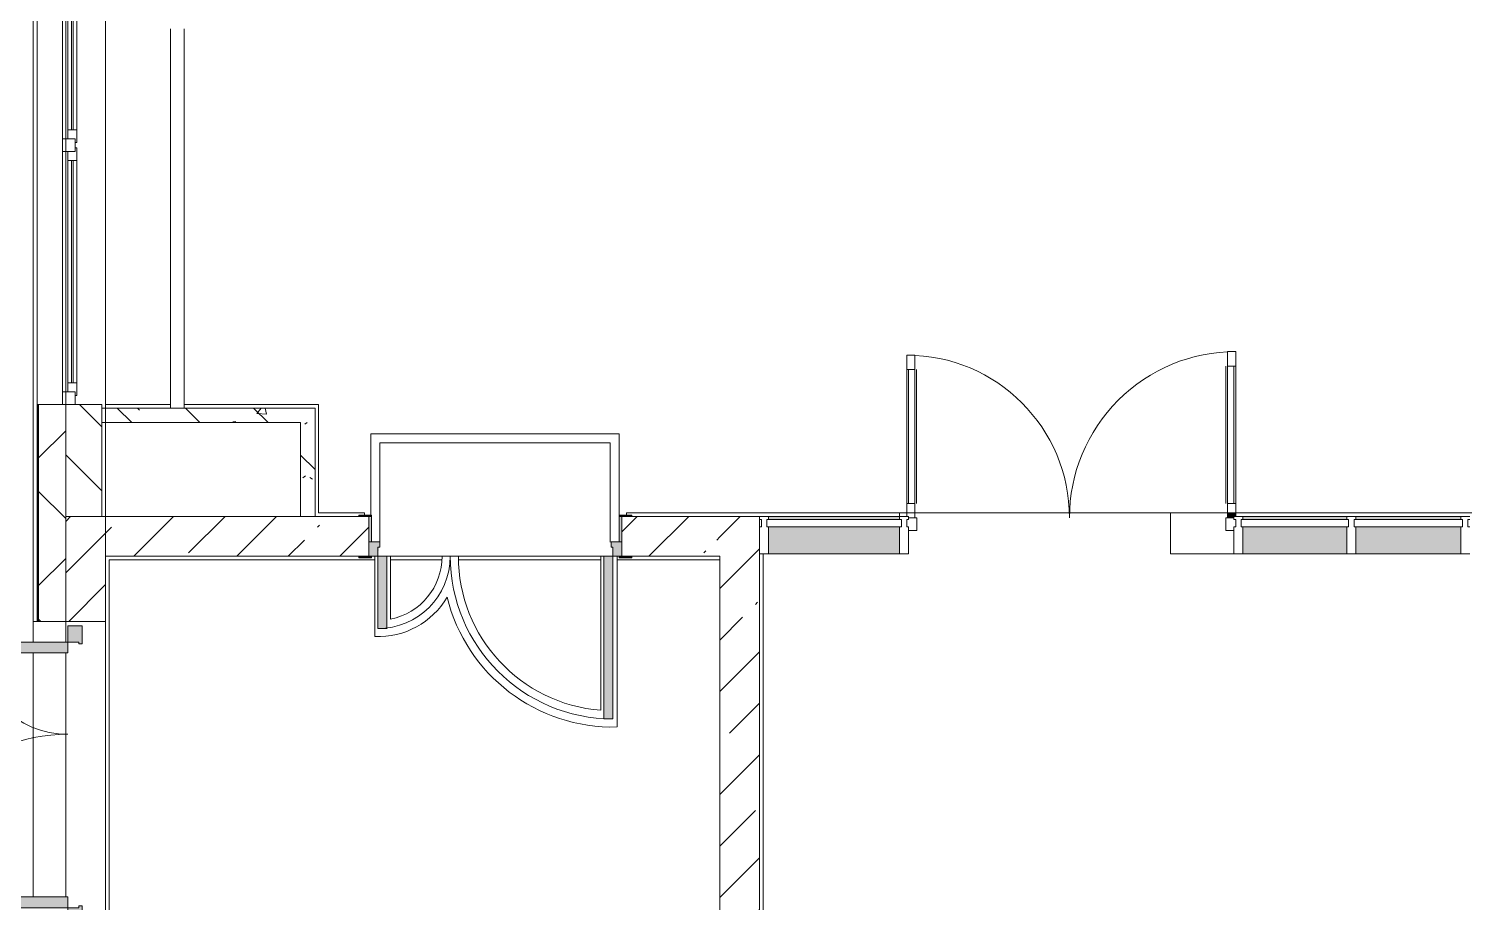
# Model space of a CAD drawing. Header units: millimetres. Extents: x 35840 to 252964, y -8553 to 29000.
# Drawn here: x 125640 to 133584, y 5765 to 10600 of the extents above; entities that cross this region are included whole.
import ezdxf

# ---------------------------------------------------------------- set-up
doc = ezdxf.new("R2010")
doc.units = ezdxf.units.MM
for name, color, linetype, lineweight, true_color in [('A-DETL-GENF-3', 7, 'Continuous', 5, 0xaaaaaa), ('A-DETL-GENF-4', 7, 'Continuous', 5, 0xe2e2e2), ('A-DOOR-4', 7, 'Continuous', 5, 0xaaaaaa), ('A-DOOR-5', 7, 'Continuous', 5, 0xe2e2e2), ('A-DOOR-FRAM-3', 7, 'Continuous', 5, 0xe2e2e2), ('A-DOOR-FRAM-4', 7, 'Continuous', 5, 0xaaaaaa), ('A-FLOR-1', 7, 'Continuous', 5, 0xaaaaaa), ('A-GLAZ-CWMG-4', 7, 'Continuous', 5, 0x383e42), ('I-WALL-5', 7, 'Continuous', 5, 0x787878)]:
    doc.layers.add(name, color=color, linetype=linetype, lineweight=lineweight, true_color=true_color)
for name, color, linetype, lineweight in [('A-GLAZ-2', 7, 'Continuous', 5), ('A-GLAZ-CURT-3', 7, 'Continuous', 5), ('A-GLAZ-CWMG-3', 7, 'Continuous', 5), ('A-WALL', 7, 'Continuous', 9), ('A-WALL-3', 7, 'Continuous', 5), ('I-WALL-4', 7, 'Continuous', 5), ('Оси', 7, 'Continuous', 9)]:
    doc.layers.add(name, color=color, linetype=linetype, lineweight=lineweight)
pattern_1 = [(45, (125954.28, 0), (-285.123, 285.123), []), (45, (126239.4, 0), (-285.123, 285.123), [504.031, -100.806, 16.764, -84.042])]
pattern_2 = [(135, (125954.3, 0), (-377.17, -377.17), [533.4, -88.9, 17.78, -88.9]), (135, (125954.3, 376.94), (-377.17, -377.17), []), (50, (125954.3, 0), (637.645, -55.787), [66.675, -733.425]), (355, (125954.3, 0), (-123.35, 668.7), [53.34, -586.74]), (100.451, (126007.4, -4.65), (514.3, 612.91), [56.665, -623.315]), (46.184, (125954.3, 177.8), (948.78, -147.15), [100.01, -1100.14]), (96.636, (126033.3, 165.5), (830.91, 866), [85, -934.97]), (351.184, (125954.3, 177.8), (830.92, 865.99), [80.01, -880.11]), (21, (126043.2, 133.35), (530.65, -357.928), [66.675, -733.425]), (326, (126043.2, 133.35), (216.31, 644.66), [53.34, -586.74]), (71.451, (126087.4, 103.5), (746.96, 286.724), [56.665, -623.315]), (37.5, (125954.28, 0), (10.8105, 295.9426), [16.764, -562.864, 16.764, -578.866, -588.962]), (37.5, (125954.28, 0), (10.8105, 295.9426), [-1175.258, 16.764, -572.198]), (7.5, (125954.28, 0), (233.869, 350.632), [16.764, -322.834, 16.764, -549.529, -224.472]), (7.5, (125954.28, 0), (233.869, 350.632), [-905.89, 16.764, -207.708]), (327.5, (125756.03, 0), (474.568, -20.051), [16.764, -205.486, 16.764, -676.656, -920.115]), (327.5, (125756.03, 0), (474.568, -20.051), [-915.67, 16.764, -903.35]), (317.5, (125667.13, 0), (518.452, 88.993), [16.764, -272.16, 16.764, -443.738, -653.415]), (317.5, (125667.13, 0), (518.452, 88.993), [-749.427, 16.764, -636.65])]

# ---------------------------------------------------------------- blocks, each defined once
blk = doc.blocks.new('120_Окно_СКБ_2Ст - 120_Окно_СКБ_2Ст 2300х2500 _мал створка справа_-22272277-1_3_2_птичка')
at = {"layer": 'A-GLAZ-2'}
for p, q in [((-1150, -127), (-1150, -57)), ((-1150, -57), (-1080, -57)), ((1150, -57), (-1150, -57)), ((-1080, -57), (-1080, -127)), ((250, -127), (250, -57)), ((250, -57), (320, -57)), ((320, -57), (320, -127)), ((1080, -127), (1080, -57)), ((1080, -57), (1150, -57)), ((1150, -57), (1150, -127)), ((-1080, -127), (-1150, -127)), ((-1150, -127), (-1100, -127)), ((-1080, -127), (-1100, -127)), ((-1100, -127), (-1100, -137)), ((-1100, -137), (270, -137)), ((270, -137), (-1100, -137)), ((250, -87), (-1080, -87)), ((-1080, -87), (-1080, -127)), ((-1030, -137), (-1030, -87)), ((-1030, -107), (200, -107)), ((200, -117), (-1030, -117)), ((200, -137), (200, -87)), ((250, -127), (250, -87)), ((320, -127), (250, -127)), ((270, -127), (250, -127)), ((270, -127), (300, -127)), ((270, -137), (270, -127)), ((320, -127), (300, -127)), ((300, -127), (300, -137)), ((300, -137), (1100, -137)), ((1100, -137), (300, -137)), ((1080, -87), (320, -87)), ((320, -87), (320, -127)), ((370, -137), (370, -87)), ((370, -107), (1030, -107)), ((1030, -117), (370, -117)), ((1030, -137), (1030, -87)), ((1080, -127), (1080, -87)), ((1150, -127), (1080, -127)), ((1100, -127), (1080, -127)), ((1100, -127), (1150, -127)), ((1100, -137), (1100, -127))]:
    blk.add_line(p, q, dxfattribs=at)
blk = doc.blocks.new('110_Дверь_СКБ_2Ст - Д-1 Лестничная клетка EIS60-24280000-1_3_2_птичка')
at = {"layer": 'A-DOOR-5'}
for points in [[(-587.5, 1010), (-637.5, 1010), (-637.5, 110), (-587.5, 110), (-587.5, 979.5)], [(662.5, 510), (612.5, 510), (612.5, 110), (662.5, 110), (662.5, 246.9)], [(697.5, 30), (702.2, -110), (712.5, -110), (712.5, 30), (702, 30)]]:
    blk.add_hatch(color=256, dxfattribs=at).paths.add_polyline_path(points)
h = blk.add_hatch(color=256, dxfattribs=at)
h.paths.add_polyline_path([(-660.8, 110), (-687.5, 105.9), (-683.4, 30), (-627.5, 31.7), (-627.5, 60), (-637.5, 60), (-637.5, 110)])
h.paths.add_polyline_path([(712.5, 110), (662.5, 109.3), (657.3, 60), (652.5, 60), (652.5, 30), (712.5, 31.7), (712.5, 109.3)])
at = {"layer": 'A-DOOR-FRAM-3'}
for points in [[(-672.5, 118), (-742.5, 118), (-742.5, 110), (-672.5, 110), (-672.5, 116.1)], [(767.5, 118), (697.5, 118), (697.5, 110), (767.5, 110)], [(-672.5, 30), (-687.5, 30), (-687.5, -110), (-672.5, -110), (-672.5, 24.8)], [(-742.5, -110), (-742.5, -118), (-672.5, -118), (-673.1, -110), (-712.5, -110)], [(702.2, -110), (697.5, -110), (702.2, -118), (767.5, -118), (767.5, -110), (712.5, -110)]]:
    blk.add_hatch(color=256, dxfattribs=at).paths.add_polyline_path(points)
at = {"layer": 'A-DOOR-4'}
for p, q in [((-637.5, 1010), (-637.5, 110)), ((-587.5, 1010), (-637.5, 1010)), ((-587.5, 110), (-587.5, 1010)), ((662.5, 510), (612.5, 510)), ((612.5, 510), (612.5, 110)), ((662.5, 110), (662.5, 510)), ((-637.5, 110), (-587.5, 110)), ((612.5, 110), (662.5, 110))]:
    blk.add_line(p, q, dxfattribs=at)
for centre, radius, start, end in [((-637.5, 110), 900, 0, 90), ((662.5, 110), 400, 90, 180)]:
    blk.add_arc(centre, radius, start, end, dxfattribs=at)
at = {"layer": 'A-DOOR-FRAM-4'}
for p, q in [((-672.5, 118), (-742.5, 118)), ((-742.5, 118), (-742.5, 110)), ((-742.5, 110), (-672.5, 110)), ((-637.5, 110), (-687.5, 110)), ((-687.5, 110), (-687.5, 30)), ((-672.5, 110), (-672.5, 118)), ((-637.5, 60), (-637.5, 110)), ((662.5, 110), (662.5, 60)), ((712.5, 110), (662.5, 110)), ((767.5, 118), (697.5, 118)), ((697.5, 118), (697.5, 110)), ((697.5, 110), (767.5, 110)), ((712.5, 30), (712.5, 110)), ((767.5, 110), (767.5, 118)), ((-687.5, 30), (-627.5, 30)), ((-672.5, 30), (-687.5, 30)), ((-687.5, 30), (-687.5, -110)), ((-672.5, -110), (-672.5, 30)), ((-627.5, 60), (-637.5, 60)), ((-627.5, 30), (-627.5, 60)), ((662.5, 60), (652.5, 60)), ((652.5, 60), (652.5, 30)), ((652.5, 30), (712.5, 30)), ((712.5, 30), (697.5, 30)), ((697.5, 30), (697.5, -110)), ((712.5, -110), (712.5, 30)), ((-672.5, -110), (-742.5, -110)), ((-742.5, -110), (-742.5, -118)), ((-742.5, -118), (-672.5, -118)), ((-687.5, -110), (-672.5, -110)), ((-672.5, -118), (-672.5, -110)), ((697.5, -110), (712.5, -110)), ((767.5, -110), (697.5, -110)), ((697.5, -110), (697.5, -118)), ((697.5, -118), (767.5, -118)), ((767.5, -118), (767.5, -110))]:
    blk.add_line(p, q, dxfattribs=at)
blk = doc.blocks.new('110_Дверь_СКБ_2Ст_Наружная - ДН-1_л__ Двухстворчатая 1350 х3200 _ЛК_ в свету с верхним остеклением 2-22796854-1_3_2_птичка')
at = {"layer": 'A-DOOR-5'}
for points in [[(-715.5, 101), (-715.5, -91), (-655.5, -91), (-655.5, 869), (-715.5, 869)], [(694.5, -79), (694.5, -91), (754.5, -91), (754.5, 419), (694.5, 419), (694.5, -12.6)]]:
    blk.add_hatch(color=256, dxfattribs=at).paths.add_polyline_path(points)
h = blk.add_hatch(color=256, dxfattribs=at)
h.paths.add_polyline_path([(-805.5, -171), (-705.5, -171), (-705.5, -151), (-715.5, -151), (-715.5, -91), (-805.5, -91)])
h.paths.add_polyline_path([(744.5, -171), (844.5, -171), (844.5, -91), (754.5, -91), (754.5, -151), (744.5, -151)])
at = {"layer": 'A-DOOR-4'}
for p, q in [((-715.5, 869), (-715.5, -91)), ((-655.5, 869), (-715.5, 869)), ((-655.5, -91), (-655.5, 869)), ((754.5, 419), (694.5, 419)), ((694.5, 419), (694.5, -91)), ((754.5, -91), (754.5, 419)), ((-715.5, -91), (-655.5, -91)), ((694.5, -91), (754.5, -91))]:
    blk.add_line(p, q, dxfattribs=at)
for centre, radius, start, end in [((-715.5, -91), 960, 0, 90), ((754.5, -91), 510, 90, 180)]:
    blk.add_arc(centre, radius, start, end, dxfattribs=at)
at = {"layer": 'A-DOOR-FRAM-4'}
for p, q in [((-715.5, -91), (-805.5, -91)), ((-805.5, -91), (-805.5, -171)), ((-715.5, -151), (-715.5, -91)), ((-705.5, -151), (-715.5, -151)), ((-705.5, -171), (-705.5, -151)), ((754.5, -151), (744.5, -151)), ((744.5, -151), (744.5, -171)), ((754.5, -91), (754.5, -151)), ((844.5, -91), (754.5, -91)), ((844.5, -171), (844.5, -91)), ((-805.5, -171), (-705.5, -171)), ((744.5, -171), (844.5, -171))]:
    blk.add_line(p, q, dxfattribs=at)
blk = doc.blocks.new('Системная панель - Стекло - 40мм-31924845-1_3_2_птичка')
at = {"layer": 'A-GLAZ-CURT-3'}
for p, q in [((300, 40), (-300, 40)), ((-300, 40), (-300, 0)), ((-300, 0), (300, 0)), ((300, 0), (300, 40))]:
    blk.add_line(p, q, dxfattribs=at)
blk = doc.blocks.new('Прямоугольный импост - Импост структурный с накладкой - 190мм-31923628-1_3_2_птичка')
at = {"layer": 'A-GLAZ-CWMG-4'}
for points in [[(7030, 7883), (7610, 7883), (7610, 7900), (7030, 7900)], [(7610, 7693), (7610, 7843), (7030, 7843), (7030, 7693), (7312.8, 7693)]]:
    blk.add_hatch(color=256, dxfattribs=at).paths.add_polyline_path(points)
at = {"layer": 'A-GLAZ-CWMG-3'}
for p, q in [((7030, 7900), (7610, 7900)), ((7030, 7693), (7610, 7693))]:
    blk.add_line(p, q, dxfattribs=at)
blk = doc.blocks.new('Прямоугольный импост - Импост структурный с накладкой - 190мм-31924846-1_3_2_птичка')
at = {"layer": 'A-GLAZ-CWMG-3'}
for p, q in [((-50, 0), (-50, 17)), ((-50, 17), (0, 17)), ((-40, 0), (-50, 0)), ((-40, -40), (-40, 0)), ((0, 0), (-10, 0)), ((-10, 0), (-10, -40)), ((0, 17), (0, 0)), ((-50, -190), (-50, -40)), ((-50, -40), (-40, -40)), ((-10, -40), (0, -40)), ((0, -40), (0, -190)), ((0, -190), (-50, -190))]:
    blk.add_line(p, q, dxfattribs=at)
blk = doc.blocks.new('Прямоугольный импост - Импост структурный с накладкой - 190мм-31924841-1_3_2_птичка')
at = {"layer": 'A-GLAZ-CWMG-3'}
for p, q in [((-25, 0), (-25, 17)), ((-25, 17), (25, 17)), ((-15, 0), (-25, 0)), ((-15, -40), (-15, 0)), ((25, 0), (15, 0)), ((15, 0), (15, -40)), ((25, 17), (25, 0)), ((-25, -190), (-25, -40)), ((-25, -40), (-15, -40)), ((15, -40), (25, -40)), ((25, -40), (25, -190)), ((25, -190), (-25, -190))]:
    blk.add_line(p, q, dxfattribs=at)
blk = doc.blocks.new('Прямоугольный импост - Импост структурный с накладкой - 190мм-32633541-1_3_2_птичка')
at = {"layer": 'A-GLAZ-CWMG-3'}
for p, q in [((0, 17), (-50, 17)), ((-50, 17), (-50, 0)), ((-50, 0), (-40, 0)), ((-40, 0), (-40, -40)), ((-10, -40), (-10, 0)), ((-10, 0), (0, 0)), ((-40, -40), (-50, -40)), ((-50, -40), (-50, -190)), ((0, -40), (-10, -40)), ((-50, -190), (0, -190))]:
    blk.add_line(p, q, dxfattribs=at)
blk = doc.blocks.new('Системная панель - Стекло - 40мм-31924851-1_3_2_птичка')
at = {"layer": 'A-GLAZ-CURT-3'}
for p, q in [((297.5, 40), (-297.5, 40)), ((-297.5, 40), (-297.5, 0)), ((-297.5, 0), (297.5, 0)), ((297.5, 0), (297.5, 40))]:
    blk.add_line(p, q, dxfattribs=at)
blk = doc.blocks.new('Дверь_Витражная_остекление_ - ДВН_CОШ в витраже В-6-31924853-1_3_2_птичка')
at = {"layer": 'A-DETL-GENF-4'}
blk.add_hatch(color=256, dxfattribs=at).paths.add_polyline_path([(-900, -10), (-900, -17), (-910, -17), (-910, -37), (-865, -37), (-865, -10)])
at = {"layer": 'A-DETL-GENF-3'}
for p, q in [((-900, 60), (-855, 60)), ((-855, 60), (-855, -10)), ((900, 60), (855, 60)), ((855, 60), (855, -10)), ((-910, -930), (-910, -17)), ((-910, -17), (-910, -930)), ((-865, -10), (-900, -10)), ((-865, -10), (-900, -10)), ((-855, -10), (-900, -10)), ((-865, -930), (-865, -10)), ((-865, -930), (-865, -10)), ((855, -10), (900, -10)), ((865, -10), (900, -10)), ((865, -910), (865, -10)), ((865, -10), (865, -910)), ((900, -10), (865, -10)), ((910, -910), (910, -17)), ((910, -910), (910, -17)), ((-910, -90), (-865, -90)), ((-900, -850), (-900, -90)), ((-856, -850), (-856, -90)), ((856, -830), (856, -90)), ((910, -90), (865, -90)), ((900, -830), (900, -90)), ((-910, -850), (-865, -850)), ((910, -830), (865, -830)), ((-910, -930), (-865, -930)), ((-910, -930), (-865, -930)), ((910, -910), (865, -910)), ((865, -910), (910, -910))]:
    blk.add_line(p, q, dxfattribs=at)
at = {"layer": 'A-DOOR-4'}
for p, q in [((-910, -930), (-910, -17)), ((910, -910), (910, -17))]:
    blk.add_line(p, q, dxfattribs=at)
for centre, radius, start, end in [((-910, -10), 920, 270, 0), ((910, -10), 900, 180, 270)]:
    blk.add_arc(centre, radius, start, end, dxfattribs=at)
blk = doc.blocks.new('Системная панель - Стекло - 40мм-31924990-1_3_2_птичка')
at = {"layer": 'A-GLAZ-CURT-3'}
h = blk.add_hatch(dxfattribs=at)
h.set_pattern_fill('FP_195', color=256, style=0, pattern_type=2)
h.set_pattern_definition([(225, (4642.5, 7383), (1414.2, -1414.2), [1000, -3000]), (225, (5642.5, 7883), (1414.2, -1414.2), [3000, -1000]), (225, (3642.5, 8383), (1414.2, -1414.2), [1000, -3000])])
h.paths.add_polyline_path([(-362.5, 40), (-372.5, 40), (-372.5, 0), (372.5, 0), (372.5, 40), (331.6, 40)])
for p, q in [((372.5, 40), (-372.5, 40)), ((-372.5, 40), (-372.5, 0)), ((-372.5, 0), (372.5, 0)), ((372.5, 0), (372.5, 40))]:
    blk.add_line(p, q, dxfattribs=at)
blk = doc.blocks.new('Прямоугольный импост - Импост структурный с накладкой - 190мм-23800918-1_3_2_птичка')
at = {"layer": 'A-GLAZ-CWMG-4'}
for points in [[(3812.3, 7883), (4505, 7883), (4505, 7900), (3780, 7900), (3780, 7883)], [(3805.6, 7693), (4505, 7693), (4505, 7843), (3780, 7843), (3780, 7693)]]:
    blk.add_hatch(color=256, dxfattribs=at).paths.add_polyline_path(points)
at = {"layer": 'A-GLAZ-CWMG-3'}
for p, q in [((3780, 7900), (4505, 7900)), ((3780, 7693), (4505, 7693))]:
    blk.add_line(p, q, dxfattribs=at)
blk = doc.blocks.new('Прямоугольный импост - Импост структурный с накладкой - 190мм-31923825-1_3_2_птичка')
at = {"layer": 'A-GLAZ-CWMG-4'}
for points in [[(6980, 7883), (6980, 7900), (6405, 7900), (6405, 7883)], [(6980, 7693), (6980, 7843), (6405, 7843), (6405, 7693)]]:
    blk.add_hatch(color=256, dxfattribs=at).paths.add_polyline_path(points)
at = {"layer": 'A-GLAZ-CWMG-3'}
for p, q in [((6405, 7900), (6980, 7900)), ((6405, 7693), (6980, 7693))]:
    blk.add_line(p, q, dxfattribs=at)
blk = doc.blocks.new('Прямоугольный импост - Импост структурный с накладкой - 190мм-31924844-1_3_2_птичка')
at = {"layer": 'A-GLAZ-CWMG-3'}
for p, q in [((-25, 0), (-25, 17)), ((-25, 17), (25, 17)), ((-15, 0), (-25, 0)), ((-15, -40), (-15, 0)), ((25, 0), (15, 0)), ((15, 0), (15, -40)), ((25, 17), (25, 0)), ((-25, -190), (-25, -40)), ((-25, -40), (-15, -40)), ((15, -40), (25, -40)), ((25, -40), (25, -190)), ((25, -190), (-25, -190))]:
    blk.add_line(p, q, dxfattribs=at)
blk = doc.blocks.new('Зашивка приборов отопления14 - Зашивка приборов отопления-33280456-1_3_2_птичка')
at = {"layer": 'A-WALL-3'}
for p, q in [((37471.9, 23439), (35371.9, 23439)), ((35371.9, 23079), (37471.9, 23079)), ((37471.9, 23079), (35371.9, 23079)), ((35371.9, 23004), (37471.9, 23004))]:
    blk.add_line(p, q, dxfattribs=at)

msp = doc.modelspace()

# ---------------------------------------------------------------- hatches: boundary and pattern name
at = {"layer": 'A-WALL-3'}
h = msp.add_hatch(dxfattribs=at)
h.set_pattern_fill('FP_107', color=256, style=0, pattern_type=2)
h.set_pattern_definition([(45, (125954.3, 0), (-353.553, 353.553), []), (135, (125954.3, 0), (-353.553, -353.553), [])])
h.paths.add_polyline_path([(125844.3, -100), (125844.3, 3670), (125694.3, 3670), (125694.3, -100)])
h.paths.add_polyline_path([(125816.3, 5220), (125844.3, 5220), (125844.3, 5620), (125694.3, 5620), (125694.3, 5220), (125736.3, 5220)])
h.paths.add_polyline_path([(125694.3, 7320), (125844.3, 7320), (125844.3, 8520), (125694.3, 8520), (125694.3, 7543.1)])
h.paths.add_polyline_path([(125754.9, 10820), (125844.3, 10820), (125844.3, 12220), (125694.3, 12220), (125694.3, 10820)])
h.paths.add_polyline_path([(125844.3, 13120), (125843.7, 15350), (125694.3, 15350), (125694.3, 13120), (125800, 13120)])
h = msp.add_hatch(dxfattribs=at)
h.set_pattern_fill('FP_99', color=256, style=0, pattern_type=2)
h.set_pattern_definition([(135, (125954.28, 0), (-176.7767, -176.7767), [])])
h.paths.add_polyline_path([(126044.3, 7900), (126044.3, 8520), (125844.3, 8520), (125844.3, 7900)])
h.paths.add_polyline_path([(126044.3, 10820), (126044.3, 10900), (125844.3, 10900), (125844.3, 10820)])
h.paths.add_polyline_path([(125844.3, 11400), (126044.3, 11400), (126044.3, 12220), (125844.3, 12220), (125844.3, 12142.1)])
h.paths.add_polyline_path([(125953.6, 13120), (126044.3, 13120), (126044.3, 14700), (125844.3, 14700), (125844.3, 13120), (125940.8, 13120)])
at = {"layer": 'I-WALL-4'}
h = msp.add_hatch(dxfattribs=at)
h.set_pattern_fill('FP_100', color=256, style=0, pattern_type=2)
h.set_pattern_definition(pattern_1)
h.paths.add_polyline_path([(125844.3, -100), (126064.3, -100), (126064.3, 3670), (125844.3, 3670), (125844.3, 1794.3)])
h.paths.add_polyline_path([(125844.3, 5220), (126064.3, 5220), (126064.3, 5620), (125844.3, 5620), (125844.3, 5400)])
h.paths.add_polyline_path([(125844.3, 7320), (126064.3, 7320), (126064.3, 7900), (125844.3, 7900), (125844.3, 7543.1)])
h = msp.add_hatch(dxfattribs=at)
h.set_pattern_fill('FP_100', color=256, style=0, pattern_type=2)
h.set_pattern_definition(pattern_1)
h.paths.add_polyline_path([(126760.7, 7680), (127522.5, 7680), (127522.5, 7900), (126064.3, 7900), (126064.3, 7680), (126499.3, 7680)])
h.paths.add_polyline_path([(128947.5, 7680), (129464.3, 7680), (129464.3, 7900), (128922.5, 7900), (128922.5, 7680)])
h = msp.add_hatch(dxfattribs=at)
h.set_pattern_fill('FP_100', color=256, style=0, pattern_type=2)
h.set_pattern_definition(pattern_1)
h.paths.add_polyline_path([(129684.3, 120), (129684.3, 7900), (129464.3, 7900), (129464.3, 120), (129618, 120)])
at = {"layer": 'I-WALL-5'}
h = msp.add_hatch(dxfattribs=at)
h.set_pattern_fill('FP_120', color=256, style=0, pattern_type=2)
h.set_pattern_definition(pattern_2)
h.paths.add_polyline_path([(126064.3, 8420), (127144.3, 8420), (127144.3, 8500), (126044.3, 8500), (126044.3, 8420)])
h = msp.add_hatch(dxfattribs=at)
h.set_pattern_fill('FP_120', color=256, style=0, pattern_type=2)
h.set_pattern_definition(pattern_2)
h.paths.add_polyline_path([(127224.3, 7900), (127224.3, 8500), (127144.3, 8500), (127144.3, 7900)])

# ---------------------------------------------------------------- linework, layer by layer
at = {"layer": 'A-FLOR-1'}
for p, q in [((126064.3, 10600), (126064.3, 8520)), ((126424.3, 8520), (126424.3, 10600)), ((126064.3, 8520), (126424.3, 8520)), ((126499.3, 8520), (127244.3, 8520)), ((127244.3, 8520), (127244.3, 7920)), ((127532.8, 8358.3), (127532.8, 7908)), ((128908.1, 8358.3), (127532.8, 8358.3)), ((128908.1, 7908), (128908.1, 8358.3)), ((127582.8, 7758.3), (127582.8, 8308.3)), ((127582.8, 8308.3), (128858.1, 8308.3)), ((128858.1, 8308.3), (128858.1, 7758.3)), ((127244.3, 7920), (127497.5, 7920)), ((127497.5, 7920), (127497.5, 7908)), ((128947.5, 7908), (128947.5, 7920)), ((128947.5, 7920), (141694.3, 7920)), ((130459.3, 7920), (130459.3, 7900)), ((131959.3, 7693), (131959.3, 7920)), ((127555.6, 7660), (126084.3, 7660)), ((126084.3, 7660), (126084.3, 5520)), ((127555.6, 7680), (127555.6, 7235.3)), ((127642.6, 7680.7), (127572.5, 7680.7)), ((127642.6, 7332), (127642.6, 7680.7)), ((127642.6, 7680), (127927.5, 7680)), ((127925.8, 7660), (127642.6, 7660)), ((128017.5, 7680), (127927.5, 7680)), ((128017.5, 7680), (128805.9, 7680)), ((128805.9, 7660), (128018.6, 7660)), ((128872.5, 7680.7), (128805.9, 7680.7)), ((128805.9, 7680.7), (128805.9, 6827.6)), ((128895.9, 6735.3), (128895.9, 7680)), ((129464.3, 7660), (128895.9, 7660)), ((129704.3, 7693), (129704.3, 520)), ((132309.3, 7693), (131959.3, 7693))]:
    msp.add_line(p, q, dxfattribs=at)
for centre, radius, start, end in [((127572.5, 7680), 355, 281.38448, 360), ((128872.5, 7680), 855, 180, 265.5304), ((127572.5, 7680), 445, 267.81908, 329.31464), ((128872.5, 7680), 945, 193.90489, 271.41706)]:
    msp.add_arc(centre, radius, start, end, dxfattribs=at)
at = {"layer": 'A-WALL'}
for p, q in [((125691.3, 8520), (125691.3, 7320)), ((125694.3, 8520), (125694.3, 7320)), ((125844.3, 7320), (125844.3, 8520)), ((126044.3, 8500), (126044.3, 8420)), ((126044.3, 7900), (125844.3, 7900)), ((127144.3, 7900), (127224.3, 7900))]:
    msp.add_line(p, q, dxfattribs=at)
at = {"layer": 'A-WALL-3'}
for p, q in [((125664.3, 7205), (125664.3, 15380)), ((125686.3, 7320), (125686.3, 15358)), ((125844.3, 10820), (125844.3, 8520)), ((126044.3, 8520), (125686.3, 8520)), ((126044.3, 8500), (126044.3, 8520)), ((126044.3, 7900), (126044.3, 8420)), ((125664.3, 7320), (125844.3, 7320)), ((125844.3, 7320), (125844.3, 7205)), ((125664.3, 5795), (125664.3, 7145)), ((125844.3, 7145), (125844.3, 5795))]:
    msp.add_line(p, q, dxfattribs=at)
at = {"layer": 'I-WALL-4'}
for p, q in [((126064.3, 10900), (126064.3, 8500)), ((127224.3, 8500), (126044.3, 8500)), ((127224.3, 7900), (127224.3, 8500)), ((126044.3, 8420), (127144.3, 8420)), ((126064.3, 8420), (126064.3, 7900)), ((127144.3, 8420), (127144.3, 7900)), ((127144.3, 7900), (126044.3, 7900)), ((127467.5, 7900), (127224.3, 7900)), ((129684.3, 7900), (128977.5, 7900)), ((129684.3, -100), (129684.3, 7900)), ((126064.3, 7680), (127467.5, 7680)), ((126064.3, 7680), (126064.3, 5520)), ((128977.5, 7680), (129464.3, 7680)), ((129464.3, 7680), (129464.3, 535)), ((125844.3, 7320), (126064.3, 7320)), ((125844.3, 7205), (125844.3, 7320)), ((125844.3, 5795), (125844.3, 7145))]:
    msp.add_line(p, q, dxfattribs=at)
at = {"layer": 'Оси'}
msp.add_line((126064.3, 5439), (126064.3, 15380), dxfattribs=at)

# ---------------------------------------------------------------- block references
at = {"layer": 'A-DOOR-4'}
for name, p, rotation in [('Дверь_Витражная_остекление_ - ДВН_CОШ в витраже В-6-31924853-1_3_2_птичка', (131409.3, 7883), 180), ('110_Дверь_СКБ_2Ст - Д-1 Лестничная клетка EIS60-24280000-1_3_2_птичка', (128235, 7790), 180), ('110_Дверь_СКБ_2Ст_Наружная - ДН-1_л__ Двухстворчатая 1350 х3200 _ЛК_ в свету с верхним остеклением 2-22796854-1_3_2_птичка', (125765.3, 6450.5), 89.99999999999991)]:
    msp.add_blockref(name, p, dxfattribs=dict(at, rotation=rotation))
at = {"layer": 'A-GLAZ-2', "rotation": 89.99999999999991}
msp.add_blockref('120_Окно_СКБ_2Ст - 120_Окно_СКБ_2Ст 2300х2500 _мал створка справа_-22272277-1_3_2_птичка', (125769.3, 9670), dxfattribs=at)
at = {"layer": 'A-GLAZ-CURT-3', "rotation": 180}
for name, p in [('Системная панель - Стекло - 40мм-31924990-1_3_2_птичка', (130096.8, 7883)), ('Системная панель - Стекло - 40мм-31924851-1_3_2_птичка', (132646.8, 7883)), ('Системная панель - Стекло - 40мм-31924845-1_3_2_птичка', (133274.3, 7883))]:
    msp.add_blockref(name, p, dxfattribs=at)
at = {"layer": 'A-GLAZ-CWMG-3', "extrusion": (0, 0, -1)}
for name, p in [('Прямоугольный импост - Импост структурный с накладкой - 190мм-31924846-1_3_2_птичка', (-129684.3, 7883)), ('Прямоугольный импост - Импост структурный с накладкой - 190мм-31924841-1_3_2_птичка', (-130484.3, 7883)), ('Прямоугольный импост - Импост структурный с накладкой - 190мм-31924841-1_3_2_птичка', (-132334.3, 7883)), ('Прямоугольный импост - Импост структурный с накладкой - 190мм-31924844-1_3_2_птичка', (-132959.3, 7883))]:
    msp.add_blockref(name, p, dxfattribs=at)
at = {"layer": 'A-GLAZ-CWMG-3'}
for name, p in [('Прямоугольный импост - Импост структурный с накладкой - 190мм-23800918-1_3_2_птичка', (125954.3, 0)), ('Прямоугольный импост - Импост структурный с накладкой - 190мм-31923825-1_3_2_птичка', (125954.3, 0)), ('Прямоугольный импост - Импост структурный с накладкой - 190мм-31923628-1_3_2_птичка', (125954.3, 0)), ('Прямоугольный импост - Импост структурный с накладкой - 190мм-32633541-1_3_2_птичка', (133614.3, 7883))]:
    msp.add_blockref(name, p, dxfattribs=at)
at = {"layer": 'A-WALL-3', "rotation": 90.0000000000001}
msp.add_blockref('Зашивка приборов отопления14 - Зашивка приборов отопления-33280456-1_3_2_птичка', (149503.3, -26871.9), dxfattribs=at)

doc.saveas('drawing.dxf')
